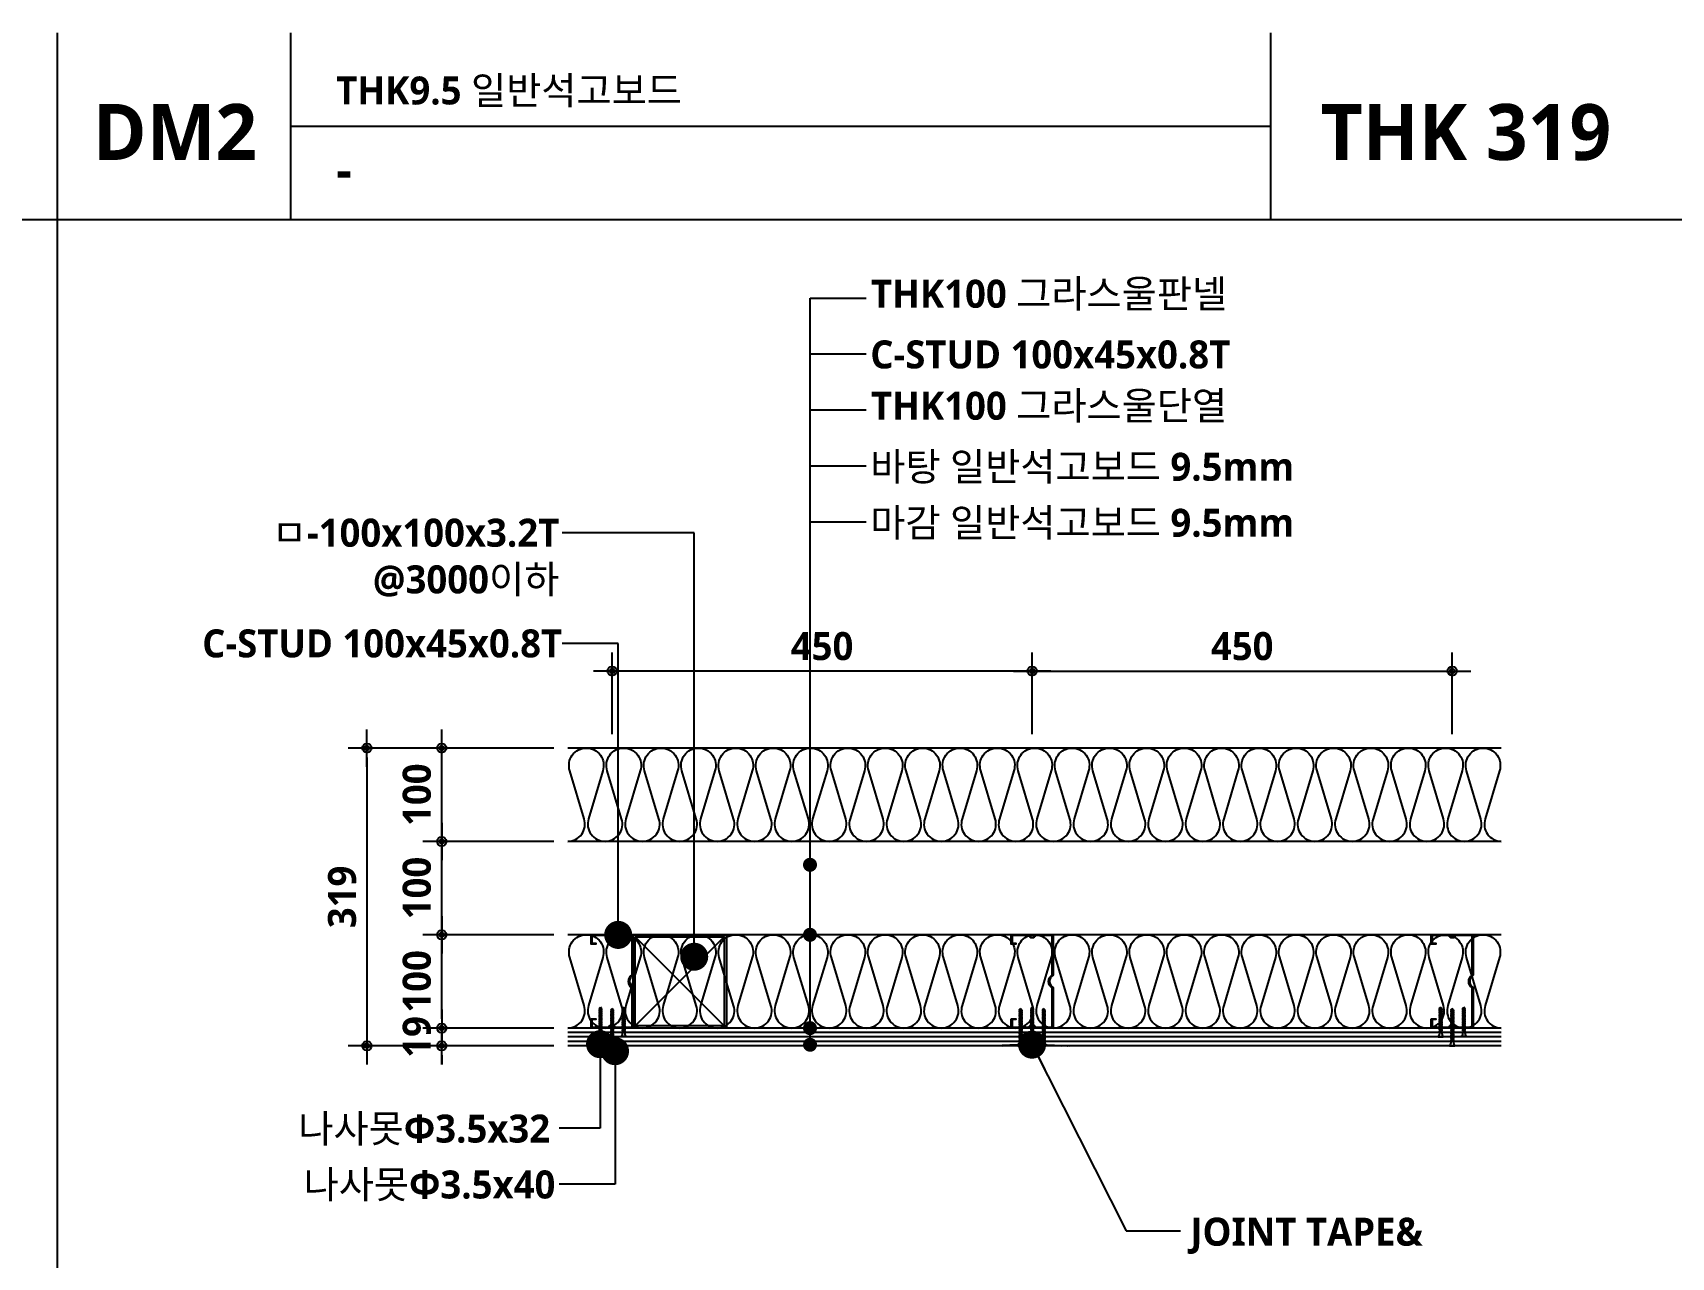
# Model space of a CAD drawing. Extents: x 200 to 24872, y 200 to 5740.
# Drawn here: x 18819 to 20574, y 4428 to 5740 of the extents above; entities that cross this region are included whole.
import ezdxf
from ezdxf.enums import TextEntityAlignment as Align

# ---------------------------------------------------------------- set-up
doc = ezdxf.new("R2010")
doc.units = 0
doc.header["$LTSCALE"] = 10
doc.header["$MEASUREMENT"] = 0
doc.header["$PDSIZE"] = -2
doc.layers.get('0').update_dxf_attribs({"linetype": 'CONTINUOUS'})
doc.layers.get('Defpoints').update_dxf_attribs({"color": 143, "linetype": 'CONTINUOUS'})
for name, color, linetype in [('A-ANNO-GRA1', 7, 'CONTINUOUS'), ('A-ANNO-LEAD', 4, 'CONTINUOUS'), ('A-ANNO-TEXT1', 7, 'CONTINUOUS'), ('A-DIM', 7, 'CONTINUOUS'), ('A-insul', 251, 'CONTINUOUS'), ('A-LEADER', 7, 'CONTINUOUS'), ('A-ST-AXIS-DIM', 7, 'CONTINUOUS'), ('A-STEEL', 7, 'CONTINUOUS'), ('A-STUD', 3, 'CONTINUOUS'), ('A-WALL-DRY', 7, 'CONTINUOUS'), ('A-WALL-GW', 4, 'CONTINUOUS'), ('나사못32', 8, 'CONTINUOUS'), ('나사못40', 8, 'CONTINUOUS'), ('조인트컴파운드', 8, 'CONTINUOUS')]:
    doc.layers.add(name, color=color, linetype=linetype)
doc.styles.add('2020음성 1차', font='NanumGothicBold.ttf')
doc.dimstyles.new('DLEADER', dxfattribs={"dimscale": 50, "dimtxt": 3, "dimasz": 3, "dimexe": 1, "dimexo": 8, "dimgap": 1, "dimtad": 1, "dimdec": 0, "dimrnd": 0.25, "dimdsep": 32, "dimtxsty": '2020음성 1차', "dimblk": 'DOT', "dimcen": 5, "dimclrd": 4, "dimclre": 4, "dimclrt": 3, "dimadec": 0, "dimazin": 0, "dimtfac": 1, "dimtdec": 0, "dimtix": 1, "dimtmove": 2, "dimatfit": 1, "dimldrblk": 'DOT', "dimfxl": 1, "dimarcsym": 0})
doc.dimstyles.new('RI-DOT-150', dxfattribs={"dimscale": 150, "dimtxt": 3, "dimasz": 1, "dimexe": 2, "dimexo": 2, "dimgap": 1, "dimtad": 1, "dimdec": 0, "dimzin": 9, "dimdsep": 46, "dimtxsty": '2020음성 1차', "dimcen": 0, "dimclrd": 256, "dimclre": 256, "dimclrt": 3, "dimadec": 0, "dimazin": 0, "dimtm": 1e-09, "dimtfac": 1, "dimtdec": 0, "dimtix": 1, "dimtmove": 2, "dimatfit": 3, "dimfxl": 1.25, "dimtolj": 1, "dimtzin": 0, "dimlwd": -1, "dimlwe": -1, "dimarcsym": 0})

# ---------------------------------------------------------------- blocks, each defined once
blk = doc.blocks.new('DIMDOT')
at = {"layer": 'A-DIM', "color": 7, "linetype": 'Continuous'}
blk.add_line((-2, 0), (2, 0), dxfattribs=at)
for radius in [0.5, 0.25]:
    blk.add_circle((0, 0), radius, dxfattribs=at)
blk = doc.blocks.new('*D103')
at = {"layer": 'A-ST-AXIS-DIM'}
for p, q in [((19377, 4973.7), (19157, 4973.7)), ((19177, 4963.7), (19177, 4664.7)), ((19377, 4654.7), (19157, 4654.7))]:
    blk.add_line(p, q, dxfattribs=at)
at = {"layer": 'Defpoints', "color": 0}
for p in [(19392, 4973.7), (19177, 4654.7), (19392, 4654.7)]:
    blk.add_point(p, dxfattribs=at)
at = {"layer": 'A-ST-AXIS-DIM', "linetype": 'ByBlock', "xscale": 10, "yscale": 10, "zscale": 10}
for p, rotation in [((19177, 4973.7), 90), ((19177, 4654.7), 270)]:
    blk.add_blockref('DIMDOT', p, dxfattribs=dict(at, rotation=rotation))
at = {"layer": 'A-ST-AXIS-DIM', "color": 3, "ltscale": 10, "insert": (19150.4, 4814.2), "char_height": 30, "attachment_point": 5, "rotation": 90, "style": '2020음성 1차'}
blk.add_mtext('\\A1;319', dxfattribs=at)
blk = doc.blocks.new('*D104')
at = {"layer": 'A-ST-AXIS-DIM'}
for p, q in [((19377, 4773.7), (19237, 4773.7)), ((19257, 4683.7), (19257, 4763.7)), ((19377, 4673.7), (19237, 4673.7))]:
    blk.add_line(p, q, dxfattribs=at)
at = {"layer": 'Defpoints', "color": 0}
for p in [(19257, 4773.7), (19392, 4773.7), (19392, 4673.7)]:
    blk.add_point(p, dxfattribs=at)
at = {"layer": 'A-ST-AXIS-DIM', "linetype": 'ByBlock', "xscale": 10, "yscale": 10, "zscale": 10}
for p, rotation in [((19257, 4773.7), 90), ((19257, 4673.7), 270)]:
    blk.add_blockref('DIMDOT', p, dxfattribs=dict(at, rotation=rotation))
at = {"layer": 'A-ST-AXIS-DIM', "color": 3, "ltscale": 10, "insert": (19230.5, 4723.7), "char_height": 30, "attachment_point": 5, "rotation": 90, "style": '2020음성 1차'}
blk.add_mtext('\\A1;100', dxfattribs=at)
blk = doc.blocks.new('*D105')
at = {"layer": 'A-ST-AXIS-DIM'}
for p, q in [((19257, 4683.7), (19257, 4693.7)), ((19377, 4673.7), (19237, 4673.7)), ((19257, 4654.7), (19257, 4673.7)), ((19377, 4654.7), (19237, 4654.7)), ((19257, 4644.7), (19257, 4634.7))]:
    blk.add_line(p, q, dxfattribs=at)
at = {"layer": 'Defpoints', "color": 0}
for p in [(19257, 4673.7), (19392, 4673.7), (19392, 4654.7)]:
    blk.add_point(p, dxfattribs=at)
at = {"layer": 'A-ST-AXIS-DIM', "linetype": 'ByBlock', "xscale": 10, "yscale": 10, "zscale": 10}
for p, rotation in [((19257, 4673.7), 270), ((19257, 4654.7), 90)]:
    blk.add_blockref('DIMDOT', p, dxfattribs=dict(at, rotation=rotation))
at = {"layer": 'A-ST-AXIS-DIM', "color": 3, "ltscale": 10, "insert": (19230.4, 4664.2), "char_height": 30, "attachment_point": 5, "rotation": 90, "style": '2020음성 1차'}
blk.add_mtext('\\A1;19', dxfattribs=at)
blk = doc.blocks.new('*D106')
at = {"layer": 'A-ST-AXIS-DIM'}
for p, q in [((19377, 4973.7), (19237, 4973.7)), ((19257, 4883.7), (19257, 4963.7)), ((19377, 4873.7), (19237, 4873.7))]:
    blk.add_line(p, q, dxfattribs=at)
at = {"layer": 'Defpoints', "color": 0}
for p in [(19257, 4973.7), (19392, 4973.7), (19392, 4873.7)]:
    blk.add_point(p, dxfattribs=at)
at = {"layer": 'A-ST-AXIS-DIM', "linetype": 'ByBlock', "xscale": 10, "yscale": 10, "zscale": 10}
for p, rotation in [((19257, 4973.7), 90), ((19257, 4873.7), 270)]:
    blk.add_blockref('DIMDOT', p, dxfattribs=dict(at, rotation=rotation))
at = {"layer": 'A-ST-AXIS-DIM', "color": 3, "ltscale": 10, "insert": (19230.5, 4923.7), "char_height": 30, "attachment_point": 5, "rotation": 90, "style": '2020음성 1차'}
blk.add_mtext('\\A1;100', dxfattribs=at)
blk = doc.blocks.new('*D107')
at = {"layer": 'A-ST-AXIS-DIM'}
for p, q in [((19889.5, 4988.7), (19889.5, 5076.2)), ((20339.5, 4988.7), (20339.5, 5076.2)), ((19899.5, 5056.2), (20329.5, 5056.2))]:
    blk.add_line(p, q, dxfattribs=at)
at = {"layer": 'Defpoints', "color": 0}
for p in [(20339.5, 5056.2), (19889.5, 4973.7), (20339.5, 4973.7)]:
    blk.add_point(p, dxfattribs=at)
at = {"layer": 'A-ST-AXIS-DIM', "linetype": 'ByBlock', "xscale": 10, "yscale": 10, "zscale": 10, "rotation": 180}
blk.add_blockref('DIMDOT', (19889.5, 5056.2), dxfattribs=at)
at = {"layer": 'A-ST-AXIS-DIM', "linetype": 'ByBlock', "xscale": 10, "yscale": 10, "zscale": 10}
blk.add_blockref('DIMDOT', (20339.5, 5056.2), dxfattribs=at)
at = {"layer": 'A-ST-AXIS-DIM', "color": 3, "ltscale": 10, "insert": (20114.5, 5082.7), "char_height": 30, "attachment_point": 5, "style": '2020음성 1차'}
blk.add_mtext('\\A1;450', dxfattribs=at)
blk = doc.blocks.new('*D108')
at = {"layer": 'A-ST-AXIS-DIM'}
for p, q in [((19439.5, 4988.7), (19439.5, 5076.2)), ((19889.5, 4988.7), (19889.5, 5076.2)), ((19879.5, 5056.2), (19449.5, 5056.2))]:
    blk.add_line(p, q, dxfattribs=at)
at = {"layer": 'Defpoints', "color": 0}
for p in [(19439.5, 5056.2), (19439.5, 4973.7), (19889.5, 4973.7)]:
    blk.add_point(p, dxfattribs=at)
at = {"layer": 'A-ST-AXIS-DIM', "linetype": 'ByBlock', "xscale": 10, "yscale": 10, "zscale": 10, "rotation": 180}
blk.add_blockref('DIMDOT', (19439.5, 5056.2), dxfattribs=at)
at = {"layer": 'A-ST-AXIS-DIM', "linetype": 'ByBlock', "xscale": 10, "yscale": 10, "zscale": 10}
blk.add_blockref('DIMDOT', (19889.5, 5056.2), dxfattribs=at)
at = {"layer": 'A-ST-AXIS-DIM', "color": 3, "ltscale": 10, "insert": (19664.5, 5082.7), "char_height": 30, "attachment_point": 5, "style": '2020음성 1차'}
blk.add_mtext('\\A1;450', dxfattribs=at)
blk = doc.blocks.new('_Dot')
at = {"color": 0, "lineweight": -2}
blk.add_line((-0.5, 0), (-1, 0), dxfattribs=at)
at = {"color": 0, "const_width": 0.5}
blk.add_lwpolyline([(-0.25, 0, 1), (0.25, 0, 1)], format="xyb", close=True, dxfattribs=at)
blk = doc.blocks.new('SYM-DOT')
at = {"layer": 'A-LEADER', "const_width": 7.5}
blk.add_lwpolyline([(-7.1, 1.8, 1), (0.4, 1.8, 1)], format="xyb", close=True, dxfattribs=at)
blk = doc.blocks.new('kcc나사못40')
at = {"layer": '나사못40'}
for p, q in [((1.5, 38.5), (1, 38.2)), ((1, 38.2), (1.5, 37.9)), ((1.5, 37.2), (1, 36.9)), ((1, 36.9), (1.5, 36.6)), ((1.5, 35.9), (1, 35.6)), ((1, 35.6), (1.5, 35.3)), ((1.5, 38.5), (2.8, 40)), ((1.5, 38.5), (4, 37.9)), ((1.5, 37.9), (4, 37.3)), ((1.5, 37.9), (1.5, 37.2)), ((1.5, 37.9), (4, 37.9)), ((1.5, 37.2), (4, 36.6)), ((1.5, 36.6), (4, 36)), ((1.5, 36.6), (1.5, 35.9)), ((1.5, 36.6), (4, 36.6)), ((1.5, 35.9), (4, 35.3)), ((1.5, 35.3), (4, 34.7)), ((1.5, 35.3), (1.5, 34.6)), ((1.5, 35.3), (4, 35.3)), ((4, 38.6), (2.8, 40)), ((4, 38.6), (4, 37.9)), ((4, 37.9), (4.5, 37.6)), ((4.5, 37.6), (4, 37.3)), ((4, 37.3), (4, 36.6)), ((4, 36.6), (4.5, 36.3)), ((4.5, 36.3), (4, 36)), ((4, 36), (4, 35.3)), ((4, 35.3), (4.5, 35)), ((1.5, 34.6), (1, 34.3)), ((1, 34.3), (1.5, 34)), ((1.5, 33.3), (1, 33)), ((1, 33), (1.5, 32.7)), ((1.5, 32), (1, 31.7)), ((1, 31.7), (1.5, 31.4)), ((1.5, 30.7), (1, 30.4)), ((1, 30.4), (1.5, 30.1)), ((1.5, 29.4), (1, 29.1)), ((1, 29.1), (1.5, 28.8)), ((1.5, 28.1), (1, 27.8)), ((1, 27.8), (1.5, 27.5)), ((1.5, 26.8), (1, 26.5)), ((1, 26.5), (1.5, 26.2)), ((1.5, 25.5), (1, 25.2)), ((1, 25.2), (1.5, 24.9)), ((1.5, 24.2), (1, 23.9)), ((1, 23.9), (1.5, 23.6)), ((1.5, 22.9), (1, 22.6)), ((1, 22.6), (1.5, 22.3)), ((1.5, 21.6), (1, 21.3)), ((1, 21.3), (1.5, 21)), ((1.5, 20.3), (1, 20)), ((1, 20), (1.5, 19.7)), ((1.5, 19), (1, 18.7)), ((1, 18.7), (1.5, 18.4)), ((1.5, 17.7), (1, 17.4)), ((1.5, 34.6), (4, 34)), ((1.5, 34), (1.5, 33.3)), ((1.5, 34), (4, 33.4)), ((1.5, 34), (4, 34)), ((1.5, 33.3), (4, 32.7)), ((1.5, 32.7), (4, 32.1)), ((1.5, 32.7), (1.5, 32)), ((1.5, 32.7), (4, 32.7)), ((1.5, 32), (4, 31.4)), ((1.5, 31.4), (1.5, 30.7)), ((1.5, 31.4), (4, 30.8)), ((1.5, 31.4), (4, 31.4)), ((1.5, 30.7), (4, 30.1)), ((1.5, 30.1), (4, 29.5)), ((1.5, 30.1), (1.5, 29.4)), ((1.5, 30.1), (4, 30.1)), ((1.5, 29.4), (4, 28.8)), ((1.5, 28.8), (1.5, 28.1)), ((1.5, 28.8), (4, 28.2)), ((1.5, 28.8), (4, 28.8)), ((1.5, 28.1), (4, 27.5)), ((1.5, 27.5), (4, 26.9)), ((1.5, 27.5), (1.5, 26.8)), ((1.5, 27.5), (4, 27.5)), ((1.5, 26.8), (4, 26.2)), ((1.5, 26.2), (1.5, 25.5)), ((1.5, 26.2), (4, 25.6)), ((1.5, 26.2), (4, 26.2)), ((1.5, 25.5), (4, 24.9)), ((1.5, 24.9), (4, 24.3)), ((1.5, 24.9), (1.5, 24.2)), ((1.5, 24.9), (4, 24.9)), ((1.5, 24.2), (4, 23.6)), ((1.5, 23.6), (1.5, 22.9)), ((1.5, 23.6), (4, 23)), ((1.5, 23.6), (4, 23.6)), ((1.5, 22.9), (4, 22.3)), ((1.5, 22.3), (4, 21.7)), ((1.5, 22.3), (1.5, 21.6)), ((1.5, 22.3), (4, 22.3)), ((1.5, 21.6), (4, 21)), ((1.5, 21), (1.5, 20.3)), ((1.5, 21), (4, 20.4)), ((1.5, 21), (4, 21)), ((1.5, 20.3), (4, 19.7)), ((1.5, 19.7), (4, 19.1)), ((1.5, 19.7), (1.5, 19)), ((1.5, 19.7), (4, 19.7)), ((1.5, 19), (4, 18.4)), ((1.5, 18.4), (1.5, 17.7)), ((1.5, 18.4), (4, 17.8)), ((1.5, 18.4), (4, 18.4)), ((1.5, 17.7), (4, 17.1)), ((4.5, 35), (4, 34.7)), ((4, 34.7), (4, 34)), ((4, 34), (4.5, 33.7)), ((4.5, 33.7), (4, 33.4)), ((4, 33.4), (4, 32.7)), ((4, 32.7), (4.5, 32.4)), ((4.5, 32.4), (4, 32.1)), ((4, 32.1), (4, 31.4)), ((4, 31.4), (4.5, 31.1)), ((4.5, 31.1), (4, 30.8)), ((4, 30.8), (4, 30.1)), ((4, 30.1), (4.5, 29.8)), ((4.5, 29.8), (4, 29.5)), ((4, 29.5), (4, 28.8)), ((4, 28.8), (4.5, 28.5)), ((4.5, 28.5), (4, 28.2)), ((4, 28.2), (4, 27.5)), ((4, 27.5), (4.5, 27.2)), ((4.5, 27.2), (4, 26.9)), ((4, 26.9), (4, 26.2)), ((4, 26.2), (4.5, 25.9)), ((4.5, 25.9), (4, 25.6)), ((4, 25.6), (4, 24.9)), ((4, 24.9), (4.5, 24.6)), ((4.5, 24.6), (4, 24.3)), ((4, 24.3), (4, 23.6)), ((4, 23.6), (4.5, 23.3)), ((4.5, 23.3), (4, 23)), ((4, 23), (4, 22.3)), ((4, 22.3), (4.5, 22)), ((4.5, 22), (4, 21.7)), ((4, 21.7), (4, 21)), ((4, 21), (4.5, 20.7)), ((4.5, 20.7), (4, 20.4)), ((4, 20.4), (4, 19.7)), ((4, 19.7), (4.5, 19.4)), ((4.5, 19.4), (4, 19.1)), ((4, 19.1), (4, 18.4)), ((4, 18.4), (4.5, 18.1)), ((4.5, 18.1), (4, 17.8)), ((4, 17.8), (4, 17.1)), ((0, 0.4), (5.5, 0.4)), ((0, 0), (0, 0.4)), ((1, 17.4), (1.5, 17.1)), ((1.5, 16.4), (1, 16.1)), ((1, 16.1), (1.5, 15.8)), ((1.5, 15.1), (1, 14.8)), ((1, 14.8), (1.5, 14.5)), ((1.5, 13.8), (1, 13.5)), ((1, 13.5), (1.5, 13.2)), ((1.5, 12.5), (1, 12.2)), ((1, 12.2), (1.5, 11.9)), ((1.5, 11.2), (1, 10.9)), ((1, 10.9), (1.5, 10.6)), ((1.5, 9.9), (1, 9.6)), ((1, 9.6), (1.5, 9.3)), ((1.5, 8.6), (1, 8.3)), ((1, 8.3), (1.5, 8)), ((1.5, 7.3), (1, 7)), ((1, 7), (1.5, 6.7)), ((1.5, 17.1), (4, 16.5)), ((1.5, 17.1), (1.5, 16.4)), ((1.5, 17.1), (4, 17.1)), ((1.5, 16.4), (4, 15.8)), ((1.5, 15.8), (1.5, 15.1)), ((1.5, 15.8), (4, 15.2)), ((1.5, 15.8), (4, 15.8)), ((1.5, 15.1), (4, 14.5)), ((1.5, 14.5), (4, 13.9)), ((1.5, 14.5), (1.5, 13.8)), ((1.5, 14.5), (4, 14.5)), ((1.5, 13.8), (4, 13.2)), ((1.5, 13.2), (1.5, 12.5)), ((1.5, 13.2), (4, 12.6)), ((1.5, 13.2), (4, 13.2)), ((1.5, 12.5), (4, 11.9)), ((1.5, 11.9), (4, 11.3)), ((1.5, 11.9), (1.5, 11.2)), ((1.5, 11.9), (4, 11.9)), ((1.5, 11.2), (4, 10.6)), ((1.5, 10.6), (1.5, 9.9)), ((1.5, 10.6), (4, 10)), ((1.5, 10.6), (4, 10.6)), ((1.5, 9.9), (4, 9.3)), ((1.5, 9.3), (4, 8.7)), ((1.5, 9.3), (1.5, 8.6)), ((1.5, 9.3), (4, 9.3)), ((1.5, 8.6), (4, 8)), ((1.5, 8), (1.5, 7.3)), ((1.5, 8), (4, 7.4)), ((1.5, 8), (4, 8)), ((1.5, 7.3), (4, 6.7)), ((1.5, 6.7), (4, 6.1)), ((1.5, 6.7), (4, 6.7)), ((1.5, 6.7), (1.5, 5.4)), ((4, 17.1), (4.5, 16.8)), ((4.5, 16.8), (4, 16.5)), ((4, 16.5), (4, 15.8)), ((4, 15.8), (4.5, 15.5)), ((4.5, 15.5), (4, 15.2)), ((4, 15.2), (4, 14.5)), ((4, 14.5), (4.5, 14.2)), ((4.5, 14.2), (4, 13.9)), ((4, 13.9), (4, 13.2)), ((4, 13.2), (4.5, 12.9)), ((4.5, 12.9), (4, 12.6)), ((4, 12.6), (4, 11.9)), ((4, 11.9), (4.5, 11.6)), ((4.5, 11.6), (4, 11.3)), ((4, 11.3), (4, 10.6)), ((4, 10.6), (4.5, 10.3)), ((4.5, 10.3), (4, 10)), ((4, 10), (4, 9.3)), ((4, 9.3), (4.5, 9)), ((4.5, 9), (4, 8.7)), ((4, 8.7), (4, 8)), ((4, 8), (4.5, 7.7)), ((4.5, 7.7), (4, 7.4)), ((4, 7.4), (4, 6.7)), ((4, 6.7), (4.5, 6.4)), ((4.5, 6.4), (4, 6.1)), ((4, 6.1), (4, 5.4)), ((5.5, 0), (5.5, 0.4)), ((0, 0), (5.5, 0))]:
    blk.add_line(p, q, dxfattribs=at)
at = {"layer": '나사못40', "extrusion": (0, 0, -1)}
blk.add_ellipse((0, 5.4), major_axis=(0, -5), ratio=0.3, start_param=4.712389, end_param=6.283185, dxfattribs=at)
at = {"layer": '나사못40'}
blk.add_ellipse((5.5, 5.4), major_axis=(0, -5), ratio=0.3, start_param=4.712389, end_param=6.283185, dxfattribs=at)
blk = doc.blocks.new('kcc나사못32')
at = {"layer": '나사못32'}
for p, q in [((1.5, 29.9), (1, 29.6)), ((1, 29.6), (1.5, 29.3)), ((1.5, 28.6), (1, 28.3)), ((1, 28.3), (1.5, 28)), ((1.5, 27.3), (1, 27)), ((1, 27), (1.5, 26.7)), ((1.5, 26), (1, 25.7)), ((1, 25.7), (1.5, 25.4)), ((1.5, 24.7), (1, 24.4)), ((1, 24.4), (1.5, 24.1)), ((1.5, 23.4), (1, 23.1)), ((1, 23.1), (1.5, 22.8)), ((1.5, 22.1), (1, 21.8)), ((1, 21.8), (1.5, 21.5)), ((1.5, 20.8), (1, 20.5)), ((1, 20.5), (1.5, 20.2)), ((1.5, 19.5), (1, 19.2)), ((1, 19.2), (1.5, 18.9)), ((1.5, 18.2), (1, 17.9)), ((1, 17.9), (1.5, 17.6)), ((1.5, 30.6), (2.8, 32)), ((1.5, 30.6), (1.5, 29.9)), ((4, 30.5), (1.5, 29.9)), ((4, 29.9), (1.5, 29.9)), ((4, 29.9), (1.5, 29.3)), ((1.5, 29.3), (1.5, 28.6)), ((4, 29.2), (1.5, 28.6)), ((4, 28.6), (1.5, 28.6)), ((4, 28.6), (1.5, 28)), ((1.5, 28), (1.5, 27.3)), ((4, 27.9), (1.5, 27.3)), ((4, 27.3), (1.5, 27.3)), ((4, 27.3), (1.5, 26.7)), ((1.5, 26.7), (1.5, 26)), ((4, 26.6), (1.5, 26)), ((4, 26), (1.5, 26)), ((4, 26), (1.5, 25.4)), ((1.5, 25.4), (1.5, 24.7)), ((4, 25.3), (1.5, 24.7)), ((4, 24.7), (1.5, 24.7)), ((4, 24.7), (1.5, 24.1)), ((1.5, 24.1), (1.5, 23.4)), ((4, 24), (1.5, 23.4)), ((4, 23.4), (1.5, 23.4)), ((4, 23.4), (1.5, 22.8)), ((1.5, 22.8), (1.5, 22.1)), ((4, 22.7), (1.5, 22.1)), ((4, 22.1), (1.5, 22.1)), ((4, 22.1), (1.5, 21.5)), ((1.5, 21.5), (1.5, 20.8)), ((4, 21.4), (1.5, 20.8)), ((4, 20.8), (1.5, 20.8)), ((4, 20.8), (1.5, 20.2)), ((1.5, 20.2), (1.5, 19.5)), ((4, 20.1), (1.5, 19.5)), ((4, 19.5), (1.5, 19.5)), ((4, 19.5), (1.5, 18.9)), ((1.5, 18.9), (1.5, 18.2)), ((4, 18.8), (1.5, 18.2)), ((4, 18.2), (1.5, 18.2)), ((4, 18.2), (1.5, 17.6)), ((1.5, 17.6), (1.5, 16.9)), ((4, 30.5), (2.8, 32)), ((4, 30.5), (4.5, 30.2)), ((4.5, 30.2), (4, 29.9)), ((4, 29.9), (4, 29.2)), ((4, 29.2), (4.5, 28.9)), ((4.5, 28.9), (4, 28.6)), ((4, 28.6), (4, 27.9)), ((4, 27.9), (4.5, 27.6)), ((4.5, 27.6), (4, 27.3)), ((4, 27.3), (4, 26.6)), ((4, 26.6), (4.5, 26.3)), ((4.5, 26.3), (4, 26)), ((4, 26), (4, 25.3)), ((4, 25.3), (4.5, 25)), ((4.5, 25), (4, 24.7)), ((4, 24.7), (4, 24)), ((4, 24), (4.5, 23.7)), ((4.5, 23.7), (4, 23.4)), ((4, 23.4), (4, 22.7)), ((4, 22.7), (4.5, 22.4)), ((4.5, 22.4), (4, 22.1)), ((4, 22.1), (4, 21.4)), ((4, 21.4), (4.5, 21.1)), ((4.5, 21.1), (4, 20.8)), ((4, 20.8), (4, 20.1)), ((4, 20.1), (4.5, 19.8)), ((4.5, 19.8), (4, 19.5)), ((4, 19.5), (4, 18.8)), ((4, 18.8), (4.5, 18.5)), ((4.5, 18.5), (4, 18.2)), ((4, 18.2), (4, 17.5)), ((0, 0), (0, 0.4)), ((5.5, 0.4), (0, 0.4)), ((1.5, 16.9), (1, 16.6)), ((1, 16.6), (1.5, 16.3)), ((1.5, 15.6), (1, 15.3)), ((1, 15.3), (1.5, 15)), ((1.5, 14.3), (1, 14)), ((1, 14), (1.5, 13.7)), ((1.5, 13), (1, 12.7)), ((1, 12.7), (1.5, 12.4)), ((1.5, 11.7), (1, 11.4)), ((1, 11.4), (1.5, 11.1)), ((1.5, 10.4), (1, 10.1)), ((1, 10.1), (1.5, 9.8)), ((1.5, 9.1), (1, 8.8)), ((1, 8.8), (1.5, 8.5)), ((1.5, 7.8), (1, 7.5)), ((1, 7.5), (1.5, 7.2)), ((1.5, 6.5), (1, 6.2)), ((1, 6.2), (1.5, 5.9)), ((4, 17.5), (1.5, 16.9)), ((4, 16.9), (1.5, 16.9)), ((4, 16.9), (1.5, 16.3)), ((1.5, 16.3), (1.5, 15.6)), ((4, 16.2), (1.5, 15.6)), ((4, 15.6), (1.5, 15.6)), ((4, 15.6), (1.5, 15)), ((1.5, 15), (1.5, 14.3)), ((4, 14.9), (1.5, 14.3)), ((4, 14.3), (1.5, 14.3)), ((4, 14.3), (1.5, 13.7)), ((1.5, 13.7), (1.5, 13)), ((4, 13.6), (1.5, 13)), ((4, 13), (1.5, 13)), ((4, 13), (1.5, 12.4)), ((1.5, 12.4), (1.5, 11.7)), ((4, 12.3), (1.5, 11.7)), ((4, 11.7), (1.5, 11.7)), ((4, 11.7), (1.5, 11.1)), ((1.5, 11.1), (1.5, 10.4)), ((4, 11), (1.5, 10.4)), ((4, 10.4), (1.5, 10.4)), ((4, 10.4), (1.5, 9.8)), ((1.5, 9.8), (1.5, 9.1)), ((4, 9.7), (1.5, 9.1)), ((4, 9.1), (1.5, 9.1)), ((4, 9.1), (1.5, 8.5)), ((1.5, 8.5), (1.5, 7.8)), ((4, 8.4), (1.5, 7.8)), ((4, 7.8), (1.5, 7.8)), ((4, 7.8), (1.5, 7.2)), ((1.5, 7.2), (1.5, 6.5)), ((4, 7.1), (1.5, 6.5)), ((4, 6.5), (1.5, 6.5)), ((4, 6.5), (1.5, 5.9)), ((1.5, 5.9), (1.5, 5.4)), ((4, 17.5), (4.5, 17.2)), ((4.5, 17.2), (4, 16.9)), ((4, 16.9), (4, 16.2)), ((4, 16.2), (4.5, 15.9)), ((4.5, 15.9), (4, 15.6)), ((4, 15.6), (4, 14.9)), ((4, 14.9), (4.5, 14.6)), ((4.5, 14.6), (4, 14.3)), ((4, 14.3), (4, 13.6)), ((4, 13.6), (4.5, 13.3)), ((4.5, 13.3), (4, 13)), ((4, 13), (4, 12.3)), ((4, 12.3), (4.5, 12)), ((4.5, 12), (4, 11.7)), ((4, 11.7), (4, 11)), ((4, 11), (4.5, 10.7)), ((4.5, 10.7), (4, 10.4)), ((4, 10.4), (4, 9.7)), ((4, 9.7), (4.5, 9.4)), ((4.5, 9.4), (4, 9.1)), ((4, 9.1), (4, 8.4)), ((4, 8.4), (4.5, 8.1)), ((4.5, 8.1), (4, 7.8)), ((4, 7.8), (4, 7.1)), ((4, 7.1), (4.5, 6.8)), ((4.5, 6.8), (4, 6.5)), ((4, 6.5), (4, 5.4)), ((5.5, 0), (5.5, 0.4)), ((5.5, 0), (0, 0))]:
    blk.add_line(p, q, dxfattribs=at)
at = {"layer": '나사못32', "extrusion": (0, 0, -1)}
blk.add_ellipse((0, 5.4), major_axis=(0, 5), ratio=0.3, start_param=1.570796, end_param=3.141593, dxfattribs=at)
at = {"layer": '나사못32'}
blk.add_ellipse((5.5, 5.4), major_axis=(0, 5), ratio=0.3, start_param=1.570796, end_param=3.141593, dxfattribs=at)
blk = doc.blocks.new('*D97')
at = {"layer": 'A-ST-AXIS-DIM'}
for p, q in [((19377, 4873.7), (19237, 4873.7)), ((19257, 4783.7), (19257, 4863.7)), ((19377, 4773.7), (19237, 4773.7))]:
    blk.add_line(p, q, dxfattribs=at)
at = {"layer": 'Defpoints', "color": 0}
for p in [(19257, 4873.7), (19392, 4873.7), (19392, 4773.7)]:
    blk.add_point(p, dxfattribs=at)
at = {"layer": 'A-ST-AXIS-DIM', "linetype": 'ByBlock', "xscale": 10, "yscale": 10, "zscale": 10}
for p, rotation in [((19257, 4873.7), 90), ((19257, 4773.7), 270)]:
    blk.add_blockref('DIMDOT', p, dxfattribs=dict(at, rotation=rotation))
at = {"layer": 'A-ST-AXIS-DIM', "color": 3, "ltscale": 10, "insert": (19230.5, 4823.7), "char_height": 30, "attachment_point": 5, "rotation": 90, "style": '2020음성 1차'}
blk.add_mtext('\\A1;100', dxfattribs=at)

msp = doc.modelspace()

# ---------------------------------------------------------------- hatches: boundary and pattern name
at = {"layer": '조인트컴파운드'}
h = msp.add_hatch(dxfattribs=at)
h.set_pattern_fill('ANSI31', color=256, scale=0.1, style=0)
h.set_pattern_definition([(45, (14623.47218, -14008.88215), (-0.224506403, 0.224506403), [])])
edge = h.paths.add_edge_path()
edge.add_ellipse((19871.7, 4660.1), major_axis=(0, -5), ratio=0.3, start_angle=0, end_angle=30.5274, ccw=False)
edge.add_line((19871.7, 4655.1), (19871.7, 4654.7))
edge.add_line((19871.7, 4654.7), (19849.5, 4654.7))
edge.add_line((19849.5, 4654.7), (19872.5, 4655.8))
h.paths.add_polyline_path([(19877.2, 4654.7), (19871.7, 4654.7), (19871.7, 4655.1), (19877.2, 4655.1)])
edge = h.paths.add_edge_path()
edge.add_ellipse((19877.2, 4660.1), major_axis=(0, -5), ratio=0.3, start_angle=-34.4683, end_angle=0, ccw=False)
edge.add_line((19877.2, 4655.1), (19871.7, 4655.1))
edge.add_ellipse((19871.7, 4660.1), major_axis=(0, -5), ratio=0.3, start_angle=0, end_angle=30.5274)
edge.add_line((19872.5, 4655.8), (19876.4, 4656))
edge = h.paths.add_edge_path()
edge.add_line((19929.5, 4654.7), (19877.2, 4654.7))
edge.add_line((19877.2, 4654.7), (19877.2, 4655.1))
edge.add_ellipse((19877.2, 4660.1), major_axis=(0, -5), ratio=0.3, start_angle=-34.4683, end_angle=0, ccw=False)
edge.add_line((19876.4, 4656), (19889.5, 4656.6))
edge.add_line((19889.5, 4656.6), (19929.5, 4654.7))

# ---------------------------------------------------------------- linework, layer by layer
at = {"layer": 'A-ANNO-GRA1'}
for p, q in [((18845, 5740), (18845, 200)), ((19095, 5740), (19095, 5540)), ((20145, 5540), (20145, 5740)), ((19095, 5640), (20145, 5640)), ((17000, 5540), (24095, 5540))]:
    msp.add_line(p, q, dxfattribs=at)
at = {"layer": 'A-ANNO-LEAD'}
for p, q in [((19711.6, 5395.8), (19651.6, 5395.8)), ((19711.6, 5335.8), (19651.6, 5335.8)), ((19711.6, 5275.8), (19651.6, 5275.8)), ((19711.6, 5215.8), (19651.6, 5215.8))]:
    msp.add_line(p, q, dxfattribs=at)
at = {"layer": 'A-insul'}
msp.add_line((20392, 4773.7), (19392, 4773.7), dxfattribs=at)
for points in [[(19392, 4873.7, 0.509267), (19392, 4873.7, 0.509267), (19409.6, 4897.9), (19394.3, 4949.4, -0.509267), (19412, 4973.7, -0.509267), (19429.6, 4949.4), (19414.3, 4897.9, 0.509267), (19432, 4873.7, 0.509267), (19449.7, 4897.9), (19434.3, 4949.4, -0.509267), (19452, 4973.7, -0.509267), (19469.7, 4949.4), (19454.3, 4897.9, 0.509267), (19472, 4873.7, 0.509267), (19489.7, 4897.9), (19474.4, 4949.4, -0.509267), (19492, 4973.7, -0.509267), (19509.7, 4949.4), (19494.4, 4897.9, 0.509267), (19512, 4873.7, 0.509267), (19529.7, 4897.9), (19514.4, 4949.4, -0.509267), (19532, 4973.7, -0.509267), (19549.7, 4949.4), (19534.4, 4897.9, 0.509267), (19552, 4873.7, 0.509267), (19569.7, 4897.9), (19554.4, 4949.4, -0.509267), (19572.1, 4973.7, -0.509267), (19589.7, 4949.4), (19574.4, 4897.9, 0.509267), (19592.1, 4873.7, 0.509267), (19609.7, 4897.9), (19594.4, 4949.4, -0.509267), (19612.1, 4973.7, -0.509267), (19629.7, 4949.4), (19614.4, 4897.9, 0.509267), (19632.1, 4873.7, 0.509267), (19649.8, 4897.9), (19634.4, 4949.4, -0.509267), (19652.1, 4973.7, -0.509267), (19669.8, 4949.4), (19654.4, 4897.9, 0.509267), (19672.1, 4873.7, 0.509267), (19689.8, 4897.9), (19674.5, 4949.4, -0.509267), (19692.1, 4973.7, -0.509267), (19709.8, 4949.4), (19694.5, 4897.9, 0.509267), (19712.1, 4873.7, 0.509267), (19729.8, 4897.9), (19714.5, 4949.4, -0.509267), (19732.1, 4973.7, -0.509267), (19749.8, 4949.4), (19734.5, 4897.9, 0.509267), (19752.1, 4873.7, 0.509267), (19769.8, 4897.9), (19754.5, 4949.4, -0.509267), (19772.2, 4973.7, -0.509267), (19789.8, 4949.4), (19774.5, 4897.9, 0.509267), (19792.2, 4873.7, 0.509267), (19809.8, 4897.9), (19794.5, 4949.4, -0.509267), (19812.2, 4973.7, -0.509267), (19829.8, 4949.4), (19814.5, 4897.9, 0.509267), (19832.2, 4873.7, 0.509267), (19849.9, 4897.9), (19834.5, 4949.4, -0.509267), (19852.2, 4973.7, -0.509267), (19869.9, 4949.4), (19854.5, 4897.9, 0.509267), (19872.2, 4873.7, 0.509267), (19889.9, 4897.9), (19874.6, 4949.4, -0.509267), (19892.2, 4973.7, -0.509267), (19909.9, 4949.4), (19894.6, 4897.9, 0.509267), (19912.2, 4873.7, 0.509267), (19929.9, 4897.9), (19914.6, 4949.4, -0.509267), (19932.2, 4973.7, -0.509267), (19949.9, 4949.4), (19934.6, 4897.9, 0.509267), (19952.2, 4873.7, 0.509267), (19969.9, 4897.9), (19954.6, 4949.4, -0.509267), (19972.3, 4973.7, -0.509267), (19989.9, 4949.4), (19974.6, 4897.9, 0.509267), (19992.3, 4873.7, 0.509267), (20009.9, 4897.9), (19994.6, 4949.4, -0.509267), (20012.3, 4973.7, -0.509267), (20029.9, 4949.4), (20014.6, 4897.9, 0.509267), (20032.3, 4873.7, 0.509267), (20050, 4897.9), (20034.6, 4949.4, -0.509267), (20052.3, 4973.7, -0.509267), (20070, 4949.4), (20054.6, 4897.9, 0.509267), (20072.3, 4873.7, 0.509267), (20090, 4897.9), (20074.7, 4949.4, -0.509267), (20092.3, 4973.7, -0.509267), (20110, 4949.4), (20094.7, 4897.9, 0.509267), (20112.3, 4873.7, 0.509267), (20130, 4897.9), (20114.7, 4949.4, -0.509267), (20132.3, 4973.7, -0.509267), (20150, 4949.4), (20134.7, 4897.9, 0.509267), (20152.3, 4873.7, 0.509267), (20170, 4897.9), (20154.7, 4949.4, -0.509267), (20172.4, 4973.7, -0.509267), (20190, 4949.4), (20174.7, 4897.9, 0.509267), (20192.4, 4873.7, 0.509267), (20210, 4897.9), (20194.7, 4949.4, -0.509267), (20212.4, 4973.7, -0.509267), (20230, 4949.4), (20214.7, 4897.9, 0.509267), (20232.4, 4873.7, 0.509267), (20250.1, 4897.9), (20234.7, 4949.4, -0.509267), (20252.4, 4973.7, -0.509267), (20270.1, 4949.4), (20254.7, 4897.9, 0.509267), (20272.4, 4873.7, 0.509267), (20290.1, 4897.9), (20274.8, 4949.4, -0.509267), (20292.4, 4973.7, -0.509267), (20310.1, 4949.4), (20294.8, 4897.9, 0.509267), (20312.4, 4873.7, 0.509267), (20330.1, 4897.9), (20314.8, 4949.4, -0.509267), (20332.4, 4973.7, -0.509267), (20350.1, 4949.4), (20334.8, 4897.9, 0.509267), (20352.4, 4873.7, 0.509267), (20370.1, 4897.9), (20354.8, 4949.4, -0.509267), (20372.5, 4973.7, -0.509267), (20390.1, 4949.4), (20374.8, 4897.9, 0.500805), (20392, 4873.7)], [(19392, 4673.7, 0.509267), (19392, 4673.7, 0.509267), (19409.6, 4697.9), (19394.3, 4749.4, -0.509267), (19412, 4773.7, -0.509267), (19429.6, 4749.4), (19414.3, 4697.9, 0.509267), (19432, 4673.7, 0.509267), (19449.7, 4697.9), (19434.3, 4749.4, -0.509267), (19452, 4773.7, -0.509267), (19469.7, 4749.4), (19454.3, 4697.9, 0.509267), (19472, 4673.7, 0.509267), (19489.7, 4697.9), (19474.4, 4749.4, -0.509267), (19492, 4773.7, -0.509267), (19509.7, 4749.4), (19494.4, 4697.9, 0.509267), (19512, 4673.7, 0.509267), (19529.7, 4697.9), (19514.4, 4749.4, -0.509267), (19532, 4773.7, -0.509267), (19549.7, 4749.4), (19534.4, 4697.9, 0.509267), (19552, 4673.7, 0.509267), (19569.7, 4697.9), (19554.4, 4749.4, -0.509267), (19572.1, 4773.7, -0.509267), (19589.7, 4749.4), (19574.4, 4697.9, 0.509267), (19592.1, 4673.7, 0.509267), (19609.7, 4697.9), (19594.4, 4749.4, -0.509267), (19612.1, 4773.7, -0.509267), (19629.7, 4749.4), (19614.4, 4697.9, 0.509267), (19632.1, 4673.7, 0.509267), (19649.8, 4697.9), (19634.4, 4749.4, -0.509267), (19652.1, 4773.7, -0.509267), (19669.8, 4749.4), (19654.4, 4697.9, 0.509267), (19672.1, 4673.7, 0.509267), (19689.8, 4697.9), (19674.5, 4749.4, -0.509267), (19692.1, 4773.7, -0.509267), (19709.8, 4749.4), (19694.5, 4697.9, 0.509267), (19712.1, 4673.7, 0.509267), (19729.8, 4697.9), (19714.5, 4749.4, -0.509267), (19732.1, 4773.7, -0.509267), (19749.8, 4749.4), (19734.5, 4697.9, 0.509267), (19752.1, 4673.7, 0.509267), (19769.8, 4697.9), (19754.5, 4749.4, -0.509267), (19772.2, 4773.7, -0.509267), (19789.8, 4749.4), (19774.5, 4697.9, 0.509267), (19792.2, 4673.7, 0.509267), (19809.8, 4697.9), (19794.5, 4749.4, -0.509267), (19812.2, 4773.7, -0.509267), (19829.8, 4749.4), (19814.5, 4697.9, 0.509267), (19832.2, 4673.7, 0.509267), (19849.9, 4697.9), (19834.5, 4749.4, -0.509267), (19852.2, 4773.7, -0.509267), (19869.9, 4749.4), (19854.5, 4697.9, 0.509267), (19872.2, 4673.7, 0.509267), (19889.9, 4697.9), (19874.6, 4749.4, -0.509267), (19892.2, 4773.7, -0.509267), (19909.9, 4749.4), (19894.6, 4697.9, 0.509267), (19912.2, 4673.7, 0.509267), (19929.9, 4697.9), (19914.6, 4749.4, -0.509267), (19932.2, 4773.7, -0.509267), (19949.9, 4749.4), (19934.6, 4697.9, 0.509267), (19952.2, 4673.7, 0.509267), (19969.9, 4697.9), (19954.6, 4749.4, -0.509267), (19972.3, 4773.7, -0.509267), (19989.9, 4749.4), (19974.6, 4697.9, 0.509267), (19992.3, 4673.7, 0.509267), (20009.9, 4697.9), (19994.6, 4749.4, -0.509267), (20012.3, 4773.7, -0.509267), (20029.9, 4749.4), (20014.6, 4697.9, 0.509267), (20032.3, 4673.7, 0.509267), (20050, 4697.9), (20034.6, 4749.4, -0.509267), (20052.3, 4773.7, -0.509267), (20070, 4749.4), (20054.6, 4697.9, 0.509267), (20072.3, 4673.7, 0.509267), (20090, 4697.9), (20074.7, 4749.4, -0.509267), (20092.3, 4773.7, -0.509267), (20110, 4749.4), (20094.7, 4697.9, 0.509267), (20112.3, 4673.7, 0.509267), (20130, 4697.9), (20114.7, 4749.4, -0.509267), (20132.3, 4773.7, -0.509267), (20150, 4749.4), (20134.7, 4697.9, 0.509267), (20152.3, 4673.7, 0.509267), (20170, 4697.9), (20154.7, 4749.4, -0.509267), (20172.4, 4773.7, -0.509267), (20190, 4749.4), (20174.7, 4697.9, 0.509267), (20192.4, 4673.7, 0.509267), (20210, 4697.9), (20194.7, 4749.4, -0.509267), (20212.4, 4773.7, -0.509267), (20230, 4749.4), (20214.7, 4697.9, 0.509267), (20232.4, 4673.7, 0.509267), (20250.1, 4697.9), (20234.7, 4749.4, -0.509267), (20252.4, 4773.7, -0.509267), (20270.1, 4749.4), (20254.7, 4697.9, 0.509267), (20272.4, 4673.7, 0.509267), (20290.1, 4697.9), (20274.8, 4749.4, -0.509267), (20292.4, 4773.7, -0.509267), (20310.1, 4749.4), (20294.8, 4697.9, 0.509267), (20312.4, 4673.7, 0.509267), (20330.1, 4697.9), (20314.8, 4749.4, -0.509267), (20332.4, 4773.7, -0.509267), (20350.1, 4749.4), (20334.8, 4697.9, 0.509267), (20352.4, 4673.7, 0.509267), (20370.1, 4697.9), (20354.8, 4749.4, -0.509267), (20372.5, 4773.7, -0.509267), (20390.1, 4749.4), (20374.8, 4697.9, 0.500805), (20392, 4673.7)]]:
    msp.add_lwpolyline(points, format="xyb", dxfattribs=at)
at = {"layer": 'A-STEEL'}
for p, q in [((19464.3, 4771.4), (19559.7, 4676)), ((19464.3, 4676), (19559.7, 4771.4))]:
    msp.add_line(p, q, dxfattribs=at)
for points in [[(19462, 4773.7), (19562, 4773.7), (19562, 4673.7), (19462, 4673.7)], [(19464.3, 4771.4), (19559.7, 4771.4), (19559.7, 4676), (19464.3, 4676)]]:
    msp.add_lwpolyline(points, close=True, dxfattribs=at)
at = {"layer": 'A-STUD'}
for points in [[(19417, 4683.7), (19422, 4683.7), (19422, 4682.7), (19418, 4682.7), (19418, 4674.7), (19436.1, 4674.7, -0.745356), (19442.8, 4674.7), (19461, 4674.7), (19461, 4716.6, -0.542783), (19461, 4730.7), (19461, 4772.7), (19442.8, 4772.7, -0.745356), (19436.1, 4772.7), (19418, 4772.7), (19418, 4764.7), (19422, 4764.7), (19422, 4763.7), (19417, 4763.7), (19417, 4773.7), (19437, 4773.7, 1), (19442, 4773.7), (19462, 4773.7), (19462, 4730.2, 0.589997), (19462, 4717.2), (19462, 4673.7), (19442, 4673.7, 1), (19437, 4673.7), (19417, 4673.7)], [(19867, 4683.7), (19872, 4683.7), (19872, 4682.7), (19868, 4682.7), (19868, 4674.7), (19886.1, 4674.7, -0.745356), (19892.8, 4674.7), (19911, 4674.7), (19911, 4716.6, -0.542783), (19911, 4730.7), (19911, 4772.7), (19892.8, 4772.7, -0.745356), (19886.1, 4772.7), (19868, 4772.7), (19868, 4764.7), (19872, 4764.7), (19872, 4763.7), (19867, 4763.7), (19867, 4773.7), (19887, 4773.7, 1), (19892, 4773.7), (19912, 4773.7), (19912, 4730.2, 0.589997), (19912, 4717.2), (19912, 4673.7), (19892, 4673.7, 1), (19887, 4673.7), (19867, 4673.7)], [(20317, 4683.7), (20322, 4683.7), (20322, 4682.7), (20318, 4682.7), (20318, 4674.7), (20336.1, 4674.7, -0.745356), (20342.8, 4674.7), (20361, 4674.7), (20361, 4716.6, -0.542783), (20361, 4730.7), (20361, 4772.7), (20342.8, 4772.7, -0.745356), (20336.1, 4772.7), (20318, 4772.7), (20318, 4764.7), (20322, 4764.7), (20322, 4763.7), (20317, 4763.7), (20317, 4773.7), (20337, 4773.7, 1), (20342, 4773.7), (20362, 4773.7), (20362, 4730.2, 0.589997), (20362, 4717.2), (20362, 4673.7), (20342, 4673.7, 1), (20337, 4673.7), (20317, 4673.7)]]:
    msp.add_lwpolyline(points, format="xyb", close=True, dxfattribs=at)
at = {"layer": 'A-WALL-DRY'}
for p, q in [((20392, 4773.7), (19392, 4773.7)), ((20392, 4673.7), (19392, 4673.7)), ((20392, 4668.9), (19392, 4668.9)), ((20392, 4664.2), (19392, 4664.2)), ((20392, 4659.4), (19392, 4659.4)), ((20392, 4654.7), (19392, 4654.7)), ((19889.5, 4656.6), (19849.5, 4654.7)), ((19889.5, 4664.2), (19889.5, 4656.6)), ((19889.5, 4656.6), (19929.5, 4654.7))]:
    msp.add_line(p, q, dxfattribs=at)
at = {"layer": 'A-WALL-GW'}
for p, q in [((20392, 4973.7), (19392, 4973.7)), ((20392, 4873.7), (19392, 4873.7))]:
    msp.add_line(p, q, dxfattribs=at)

# ---------------------------------------------------------------- block references
at = {"layer": 'A-ANNO-LEAD'}
for p in [(19654.9, 4846.8), (19654.9, 4771.8), (19654.9, 4671.8)]:
    msp.add_blockref('SYM-DOT', p, dxfattribs=at)
at = {"layer": '나사못32', "xscale": -1, "rotation": 359.9999999997914}
for p in [(19429.8, 4664.2), (19892.2, 4664.2), (20329.8, 4664.2)]:
    msp.add_blockref('kcc나사못32', p, dxfattribs=at)
at = {"layer": '나사못32'}
for p in [(19449.1, 4664.2), (20349.1, 4664.2)]:
    msp.add_blockref('kcc나사못32', p, dxfattribs=at)
at = {"layer": '나사못40', "extrusion": (0, 0, -1), "xscale": -1, "zscale": -1}
for p in [(-19436.7, 4654.7), (-19874.3, 4654.7), (-20336.7, 4654.7)]:
    msp.add_blockref('kcc나사못40', p, dxfattribs=at)
at = {"layer": '나사못40', "extrusion": (0, 0, -1), "zscale": -1}
msp.add_blockref('kcc나사못40', (-19904.6, 4654.7), dxfattribs=at)

# ---------------------------------------------------------------- texts
at = {"layer": 'A-ANNO-TEXT1', "style": '2020음성 1차'}
for s, height, p in [('THK9.5 일반석고보드', 30, (19144, 5663.2)), ('-', 40, (19144, 5573.2))]:
    msp.add_text(s, height=height, dxfattribs=at).set_placement(p)
for s, p in [('DM2', (18971.3, 5603.7)), ('THK 319', (20354.1, 5603.7))]:
    msp.add_text(s, height=60, dxfattribs=at).set_placement(p, align=Align.CENTER)
for s, p in [('THK100 그라스울판넬', (19716.8, 5460.4)), ('C-STUD 100x45x0.8T', (19716.1, 5395.4)), ('THK100 그라스울단열', (19716.8, 5340.4)), ('바탕 일반석고보드 9.5mm', (19716.1, 5275.1)), ('마감 일반석고보드 9.5mm', (19716.1, 5215.1)), ('JOINT TAPE& ', (20059, 4455.5))]:
    msp.add_text(s, height=30, dxfattribs=at).set_placement(p, align=Align.MIDDLE_LEFT)
for s, p in [('ㅁ-100x100x3.2T', (19383, 5204.4)), ('@3000이하', (19383, 5154.4)), ('C-STUD 100x45x0.8T', (19386.1, 5085.8)), ('나사못Φ3.5x32', (19373.2, 4566)), ('나사못Φ3.5x40', (19378.8, 4506.1))]:
    msp.add_text(s, height=30, dxfattribs=at).set_placement(p, align=Align.MIDDLE_RIGHT)

# ---------------------------------------------------------------- dimensions: what is measured, and where the dimension line sits
at = {"layer": 'A-ST-AXIS-DIM'}
for base, p1, p2, angle, picture, middle in [((19439.5, 5056.2), (19889.5, 4973.7), (19439.5, 4973.7), 180, '*D108', (19664.5, 5082.7)), ((19177, 4654.7), (19392, 4973.7), (19392, 4654.7), 270, '*D103', (19150.4, 4814.2)), ((19257, 4973.7), (19392, 4873.7), (19392, 4973.7), 90, '*D106', (19230.5, 4923.7)), ((19257, 4873.7), (19392, 4773.7), (19392, 4873.7), 90, '*D97', (19230.5, 4823.7)), ((19257, 4773.7), (19392, 4673.7), (19392, 4773.7), 90, '*D104', (19230.5, 4723.7)), ((19257, 4673.7), (19392, 4654.7), (19392, 4673.7), 90, '*D105', (19230.4, 4664.2))]:
    dim = msp.add_linear_dim(base=base, p1=p1, p2=p2, angle=angle, dimstyle='RI-DOT-150', override={"dimscale": 10, "dimexo": 1.5, "dimlunit": 6, "dimblk1": 'DIMDOT', "dimblk2": 'DIMDOT', "dimsah": 1}, dxfattribs=at)
    dim.commit()
    dim.dimension.update_dxf_attribs({"geometry": picture, "text_midpoint": middle})
dim = msp.add_linear_dim(base=(20339.5, 5056.2), p1=(19889.5, 4973.7), p2=(20339.5, 4973.7), dimstyle='RI-DOT-150', override={"dimscale": 10, "dimexo": 1.5, "dimlunit": 6, "dimblk1": 'DIMDOT', "dimblk2": 'DIMDOT', "dimsah": 1}, dxfattribs=at)
dim.commit()
dim.dimension.update_dxf_attribs({"geometry": '*D107', "text_midpoint": (20114.5, 5082.7)})

# ---------------------------------------------------------------- leaders
at = {"layer": 'A-ANNO-LEAD'}
for points, override in [([(19651.6, 4655.8), (19651.6, 5455.8), (19711.6, 5455.8)], {"dimscale": 10, "dimasz": 1.5, "dimclrd": 7}), ([(19527.5, 4750.1), (19527.5, 5204.4), (19386.1, 5204.4)], {"dimscale": 10, "dimclrd": 7}), ([(19446.1, 4773.5), (19446.1, 5085.8), (19386.1, 5085.8)], {"dimscale": 10, "dimclrd": 7}), ([(19426.7, 4656.4), (19426.7, 4566.4), (19382.7, 4566.4)], {"dimscale": 10, "dimclrd": 7}), ([(19889.4, 4655.9), (19990.3, 4456.6), (20048.5, 4456.6)], {"dimscale": 10, "dimclrd": 7}), ([(19442.7, 4648.9), (19442.7, 4506.4), (19382.7, 4506.4)], {"dimscale": 10, "dimclrd": 7})]:
    msp.add_leader(points, dimstyle='DLEADER', override=override, dxfattribs=at)

doc.saveas('drawing.dxf')
